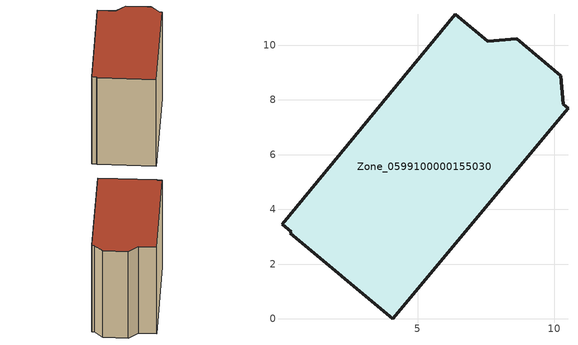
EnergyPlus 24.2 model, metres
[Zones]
Zone_0599100000155030
 floor ground (C_G): 0.34,3.12 0.39,3.18 0.04,3.46 6.38,11.13 7.56,10.14 8.63,10.24 10.24,8.89 10.33,7.84 10.5,7.7 4.09,0 z0
 wall outside (C_F): 4.09,0 10.5,7.7 10.33,7.84 10.24,8.89 8.63,10.24 7.56,10.14 6.38,11.13 0.04,3.46 0.39,3.18 0.34,3.12 4.09,0 z0:8.51
 roof outside (C_R): 0.39,3.18 0.34,3.12 4.09,0 10.5,7.7 10.33,7.84 10.24,8.89 8.63,10.24 7.56,10.14 6.38,11.13 0.04,3.46 z8.51
[BUILDING]
Pand.0599100000155030: North Axis=0; Terrain=City; Loads Convergence Tolerance Value=0.04; Temperature Convergence Tolerance Value=0.4; Solar Distribution=FullExterior; Maximum Number of Warmup Days=25; Minimum Number of Warmup Days=1
[Site:Location]
Rotterdam.The.Hague.AP_ZH_NLD Design_Conditions: Latitude=51.96; Longitude=4.45; Time Zone=1; Elevation=-4.5
[SITE:GROUNDTEMPERATURE:BUILDINGSURFACE]
18, 18, 18, 18, 18, 18, 18, 18, 18, 18, 18, 18
[MATERIAL] Thermal Absorptance=0.9; Solar Absorptance=0.7; Visible Absorptance=0.7
Name | Roughness | Thickness | Conductivity | Density | Specific Heat
G.TI.1946 | MediumSmooth | 0.15 | 1 | 540 | 1210
F.TI.1946 | Rough | 0.3 | 0.857143 | 1920 | 840
R.TI.1946 | MediumRough | 0.2 | 0.1 | 1500 | 1000
[CONSTRUCTION]
C_G: G.TI.1946
C_F: F.TI.1946
C_R: R.TI.1946
[ZONE]
Zone_0599100000155030: Type=1; Multiplier=1; Ceiling Height=Autocalculate; Volume=Autocalculate; Floor Area=autocalculate; Part of Total Floor Area=Yes
[ZONEINFILTRATION:DESIGNFLOWRATE]
Infil_Zone_0599100000155030: Zone or ZoneList or Space or SpaceList=Zone_0599100000155030; Schedule=AlwaysOn; Design Flow Rate Calculation Method=Flow/Area; Flow Rate per Floor Area=0.003; Constant Term Coefficient=1; Temperature Term Coefficient=0; Velocity Term Coefficient=0; Velocity Squared Term Coefficient=0
[HVACTEMPLATE:ZONE:IDEALLOADSAIRSYSTEM]
Zone_0599100000155030: Maximum Heating Supply Air Temperature=50; Minimum Cooling Supply Air Temperature=13; Maximum Heating Supply Air Humidity Ratio=0.0156; Minimum Cooling Supply Air Humidity Ratio=0.0077; Heating Limit=NoLimit; Cooling Limit=NoLimit; Dehumidification Control Type=ConstantSensibleHeatRatio; Cooling Sensible Heat Ratio=0.7; Dehumidification Setpoint=60; Humidification Control Type=None; Humidification Setpoint=30; Outdoor Air Method=None; Outdoor Air Flow Rate per Person=0.00944; Outdoor Air Flow Rate per Zone Floor Area=0; Outdoor Air Flow Rate per Zone=0; Demand Controlled Ventilation Type=None; Outdoor Air Economizer Type=NoEconomizer; Heat Recovery Type=None; Sensible Heat Recovery Effectiveness=0.7; Latent Heat Recovery Effectiveness=0.65
[ZONECONTROL:THERMOSTAT]
ThermostatControl_Zone_0599100000155030: Zone or ZoneList=Zone_0599100000155030; Control Type Schedule=DualSetpointControlType; Control 1=Thermostat_Zone_0599100000155030; Temperature Difference Between Cutout And Setpoint=0
[THERMOSTATSETPOINT:DUALSETPOINT]
Thermostat_Zone_0599100000155030: Heating Setpoint Temperature Schedule=HeatingSetpoint_Zone_0599100000155030; Cooling Setpoint Temperature Schedule=CoolingSetpoint_Zone_0599100000155030
[SCHEDULE:COMPACT]
HeatingSetpoint_Zone_0599100000155030: Through: 12/31, For: AllDays, Until: 24:00, 21
CoolingSetpoint_Zone_0599100000155030: Through: 12/31, For: AllDays, Until: 24:00, 24
DualSetpointControlType: Through: 12/31, For: AllDays, Until: 24:00, 4
AlwaysOn: Through: 12/31, For: AllDays, Until: 24:00, 1
